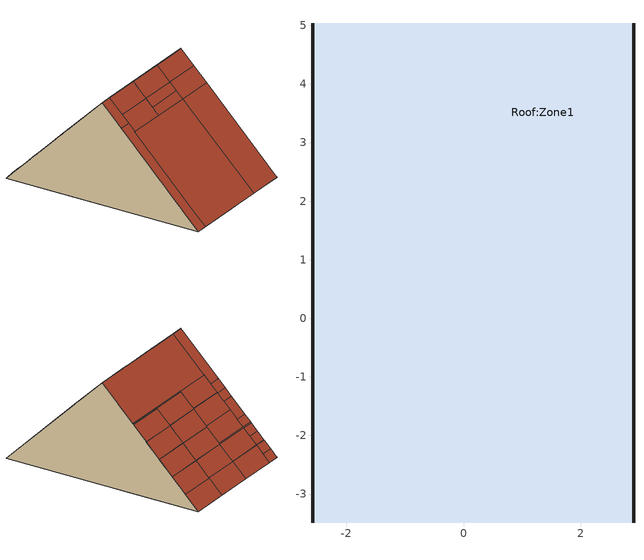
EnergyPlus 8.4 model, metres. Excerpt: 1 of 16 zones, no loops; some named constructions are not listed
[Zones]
Roof:Zone1
 floor to FirstFloor:Stairs2 (Project semi-exposed ceiling_Rev): -1.24,-0.09 -2.58,-0.09 -2.58,0.8 -1.24,0.8 z7; 0.86,0.8 -2.58,0.8 -2.58,2 0.86,2 z7
 floor to FirstFloor:AXC (Project semi-exposed ceiling_Rev): -0.22,-0.09 -1.24,-0.09 -1.24,0.8 -0.22,0.8 z7
 floor to FirstFloor:Bedroom1 (Project semi-exposed ceiling_Rev): 2.91,-3.49 0.87,-3.49 0.87,-0.25 2.91,-0.26 z7; 0.87,-3.49 -0.21,-3.49 -0.22,0.8 0.86,0.8 z7
 floor to FirstFloor:Bathroom (Project semi-exposed ceiling_Rev): 2.91,-0.26 0.87,-0.25 0.86,2 2.91,2 z7
 floor to FirstFloor:CupXD (Project semi-exposed ceiling_Rev): -0.22,-1.76 -2.58,-1.76 -2.58,-0.09 -0.22,-0.09 z7
 floor to FirstFloor:EnSuite (Project semi-exposed ceiling_Rev): -0.21,-3.49 -2.58,-3.49 -2.58,-1.76 -0.22,-1.76 z7
 floor to FirstFloor:Bedroom3 (Project semi-exposed ceiling_Rev): -0.21,2 -2.58,2 -2.58,5.03 -0.21,5.03 z7
 floor to FirstFloor:Bedroom2 (Project semi-exposed ceiling_Rev): 2.91,2 -0.21,2 -0.21,5.03 2.91,5.03 z7
 wall outside (Corby_External Walls): -2.58,5.03,7 -2.58,-3.49,7 -2.58,0.77,11.25; 2.91,-3.49,7 2.91,5.03,7 2.91,0.77,11.25
 roof outside (Corby_Roof): 1.25,0.21,10.68 2.91,0.21,10.68 2.91,0.77,11.25 1.25,0.77,11.25; -0.41,0.21,10.68 1.24,0.21,10.68 1.24,0.77,11.25 -0.41,0.77,11.25; -2.08,0.21,10.69 -0.43,0.21,10.69 -0.43,0.77,11.25 -2.08,0.77,11.25; 1.26,-0.37,10.11 2.91,-0.37,10.11 2.91,0.2,10.68 1.26,0.2,10.68; -2.07,-0.36,10.12 -0.42,-0.36,10.12 -0.42,0.2,10.68 -2.07,0.2,10.68; -0.42,-0.36,10.12 1.26,-0.36,10.12 1.26,-0.08,10.4 -0.42,-0.08,10.4; 1.28,-3.49,7 2.91,-3.49,7 2.91,-0.37,10.11 1.26,-0.37,10.11; -2.07,-3.49,7 1.28,-3.49,7 1.26,-0.36,10.12 -2.07,-0.36,10.12; -2.58,-3.49,7 -2.07,-3.49,7 -2.07,-0.08,10.4 -2.58,-0.08,10.4; -0.41,-0.08,10.4 1.26,-0.08,10.4 1.26,0.21,10.69 1.24,0.21,10.68 -0.41,0.21,10.68; -2.58,-0.08,10.4 -2.08,-0.08,10.4 -2.08,0.77,11.25 -2.58,0.77,11.25; 2.91,5.03,7 1.26,5.03,7 1.26,4.47,7.57 2.91,4.47,7.57; 1.25,5.03,7 -0.4,5.03,7 -0.4,4.46,7.57 1.25,4.46,7.57; -0.41,5.03,7 -2.05,5.03,7 -2.05,4.47,7.57 -0.41,4.47,7.57; 2.91,4.46,7.57 1.26,4.46,7.57 1.26,3.89,8.14 2.91,3.89,8.14; 1.25,4.46,7.57 -0.4,4.46,7.57 -0.4,3.89,8.14 1.25,3.89,8.14; -0.41,4.45,7.58 -2.05,4.45,7.58 -2.05,3.88,8.15 -0.41,3.88,8.15; 2.91,3.88,8.15 1.26,3.88,8.15 1.26,3.31,8.71 2.91,3.31,8.71; 1.25,3.88,8.15 -0.4,3.88,8.15 -0.4,3.32,8.71 1.25,3.32,8.71; 2.91,3.3,8.73 1.26,3.3,8.73 1.26,2.74,9.29 2.91,2.74,9.29; 1.25,3.31,8.72 -0.4,3.31,8.72 -0.4,2.74,9.29 1.25,2.74,9.29; -0.41,3.86,8.17 -2.06,3.86,8.17 -2.06,3.29,8.74 -0.41,3.29,8.74; -0.4,3.29,8.73 -2.06,3.29,8.73 -2.06,2.72,9.3 -0.4,2.72,9.3; 2.91,2.73,9.29 1.26,2.73,9.29 1.26,2.17,9.86 2.91,2.17,9.86; 1.24,2.72,9.31 -0.4,2.72,9.31 -0.4,2.15,9.87 1.24,2.15,9.87; -0.41,2.71,9.32 -2.06,2.71,9.32 -2.06,2.14,9.89 -0.41,2.14,9.89; -2.05,5.03,7 -2.58,5.03,7 -2.58,4.75,7.28 -2.05,4.75,7.28; -2.05,4.45,7.58 -2.58,4.45,7.58 -2.58,4.17,7.87 -2.05,4.17,7.87; -2.05,4.75,7.28 -2.58,4.75,7.28 -2.58,4.46,7.57 -2.05,4.46,7.57; -2.06,3.86,8.17 -2.58,3.86,8.17 -2.58,3.6,8.43 -2.06,3.6,8.43; -0.41,3.88,8.15 -2.58,3.88,8.15 -2.58,3.86,8.17 -0.41,3.86,8.17; -2.05,4.17,7.87 -2.58,4.17,7.87 -2.58,3.88,8.15 -2.05,3.88,8.15; -2.06,3.6,8.43 -2.58,3.6,8.43 -2.58,3.01,9.02 -2.06,3.01,9.02; -2.06,2.74,9.29 -2.58,2.74,9.29 -2.58,2.42,9.6 -2.06,2.42,9.6; -2.06,3.01,9.02 -2.58,3.01,9.02 -2.58,2.74,9.29 -2.06,2.74,9.29; 2.91,2.15,9.87 -0.4,2.15,9.87 -0.4,2.14,9.89 2.91,2.14,9.89; 2.91,2.14,9.89 -2.06,2.14,9.89 -2.06,0.77,11.25 2.91,0.77,11.25; -2.06,2.42,9.6 -2.58,2.42,9.6 -2.58,0.77,11.25 -2.06,0.77,11.25
[Material] Roughness=Rough; Thermal Absorptance=0.9
Name | Thickness {m} | Conductivity {W/m-K} | Density {kg/m3} | Specific Heat {J/kg-K} | Solar Absorptance | Visible Absorptance
Limestone extra hard_0.008 | 0.008 | 2.3 | 2600 | 1000 | 0.6 | 0.6
EPS 50 mm_0.2803 | 0.2803 | 0.04 | 15 | 1300 | 0.6 | 0.6
Cast Concrete (Dense)_0.1 | 0.1 | 1.4 | 2100 | 840 | 0.6 | 0.6
Plywood (Heavyweight)_0.01 | 0.01 | 0.15 | 700 | 1420 | 0.78 | 0.78
MW Glass Wool (rolls)_0.1319 | 0.1319 | 0.04 | 12 | 840 | 0.6 | 0.6
Cast Concrete (Lightweight)_0.1 | 0.1 | 0.38 | 1200 | 1000 | 0.6 | 0.6
Plasterboard_0.013 | 0.013 | 0.25 | 2800 | 896 | 0.5 | 0.5
[Material:NoMass]
17_RVAL_4: Roughness=Rough; Thermal Resistance {m2-K/W}=0.18; Thermal Absorptance=0.9; Solar Absorptance=0.7; Visible Absorptance=0.7
[Construction]
Project semi-exposed ceiling: Plywood (Heavyweight)_0.01, MW Glass Wool (rolls)_0.1319, Cast Concrete (Lightweight)_0.1, 17_RVAL_4, Plasterboard_0.013
[Construction:InternalSource]
EH_Corby_Heated Floor - Internal_Reversed: 1, 1, 2, 0.2, Limestone extra hard_0.008, EPS 50 mm_0.2803, Cast Concrete (Dense)_0.1
[Schedule:Day:Interval]
11: No, 24:00, 0
12: No, 24:00, 1
10000: No, 19:00, 0, 19:30, 1, 24:00, 0
10001: No, 7:00, 0, 8:00, 1, 24:00, 0
10002: No, 8:00, 0, 10:00, 1, 24:00, 0
10010; 10011: No, 10:00, 0, 21:00, 1, 24:00, 0
[Schedule:Day:List]
10003: No, 60, 0, 0, 0, 0, 0, 0, 0, 0, 0.05, 0.05, 0, 0, 0, 0, 0, 0, 0, 0, 0, 0, 0, 0, 0, 0
10004; 10006: No, 60, 0, 0, 0, 0, 0, 0, 0, 0, 0, 0, 0, 0, 0, 0, 0, 0, 0, 0, 0, 0, 0, 0, 0, 0
10005: No, 60, 0, 0, 0, 0, 0, 0, 0, 0.2, 0, 0, 0, 0, 0, 0, 0, 0, 0, 0, 0, 0, 0, 0, 0, 0
10007: No, 60, 0, 0, 0, 0, 0, 0, 0, 0.3, 0, 0, 0, 0, 0, 0, 0, 0, 0, 0, 0, 0.5, 0, 0, 0, 0
10008: No, 60, 0, 0, 0, 0, 0, 0, 0, 0, 0, 0, 0, 0, 0, 0, 0, 0, 0, 0, 0, 1, 0, 0, 0, 0
10012: No, 60, 0, 0, 0, 0, 0, 0, 0, 0, 1, 0, 0, 0, 0, 0, 0, 0, 0, 1, 1, 0, 0, 0, 0, 0
10013: No, 60, 0, 0, 0, 0, 0, 0, 0, 0, 1, 0, 0, 0, 0, 0, 0, 0, 0, 1, 1, 1, 1, 1, 0, 0
10014; 10015: No, 60, 0, 0, 0, 0, 0, 0, 0, 0, 1, 1, 0, 0, 0, 0, 0, 0, 1, 1, 1, 1, 1, 1, 1, 1
10016: No, 60, 0, 0, 0, 0, 0, 0, 0, 0, 0, 0, 0, 0, 0, 0, 0, 0, 0, 0, 0, 0, 0, 0, 1, 1
10017: No, 60, 0, 0, 0, 0, 0, 0, 0, 0, 0.05, 0, 0, 0, 0, 0, 0, 0, 0, 0, 0, 0, 0, 0, 0, 0
[Schedule:Week:Daily]
Dwell_DomKitchen_EH_Corby_Fridge/Freezer_Jun; Dwell_DomKitchen_EH_Corby_Fridge/Freezer_Jul; Dwell_DomKitchen_EH_Corby_Fridge/Freezer_Aug; Dwell_DomKitchen_EH_Corby_Fridge/Freezer_Sep; Dwell_DomKitchen_EH_Corby_Fridge/Freezer_Oct; Dwell_DomKitchen_EH_Corby_Fridge/Freezer_Nov; Dwell_DomKitchen_EH_Corby_Fridge/Freezer_Dec: 12, 12, 12, 12, 12, 12, 12, 12, 12, 11, 12, 12
Dwell_DomKitchen_EH_Corby_Kettle_Jan; Dwell_DomKitchen_EH_Corby_Kettle_Feb; Dwell_DomKitchen_EH_Corby_Kettle_Mar; Dwell_DomKitchen_EH_Corby_Kettle_Apr; Dwell_DomKitchen_EH_Corby_Kettle_May; Dwell_DomKitchen_EH_Corby_Kettle_Jun; Dwell_DomKitchen_EH_Corby_Kettle_Jul; Dwell_DomKitchen_EH_Corby_Kettle_Aug; Dwell_DomKitchen_EH_Corby_Kettle_Sep; Dwell_DomKitchen_EH_Corby_Kettle_Oct; Dwell_DomKitchen_EH_Corby_Kettle_Nov; Dwell_DomKitchen_EH_Corby_Kettle_Dec: 10002, 10001, 10001, 10001, 10001, 10001, 10002, 10002, 10001, 11, 10001, 10001
Dwell_DomKitchen_EH_Corby_Toaster_Jan; Dwell_DomKitchen_EH_Corby_Toaster_Feb; Dwell_DomKitchen_EH_Corby_Toaster_Mar; Dwell_DomKitchen_EH_Corby_Toaster_Apr; Dwell_DomKitchen_EH_Corby_Toaster_May; Dwell_DomKitchen_EH_Corby_Toaster_Jun; Dwell_DomKitchen_EH_Corby_Toaster_Jul; Dwell_DomKitchen_EH_Corby_Toaster_Aug; Dwell_DomKitchen_EH_Corby_Toaster_Sep; Dwell_DomKitchen_EH_Corby_Toaster_Oct; Dwell_DomKitchen_EH_Corby_Toaster_Nov; Dwell_DomKitchen_EH_Corby_Toaster_Dec: 10003, 10004, 10004, 10004, 10004, 10004, 10003, 10003, 10004, 11, 10004, 10004
Dwell_DomKitchen_EH_Corby_Microwave_Jan; Dwell_DomKitchen_EH_Corby_Microwave_Feb; Dwell_DomKitchen_EH_Corby_Microwave_Mar; Dwell_DomKitchen_EH_Corby_Microwave_Apr; Dwell_DomKitchen_EH_Corby_Microwave_May; Dwell_DomKitchen_EH_Corby_Microwave_Jun; Dwell_DomKitchen_EH_Corby_Microwave_Jul; Dwell_DomKitchen_EH_Corby_Microwave_Aug; Dwell_DomKitchen_EH_Corby_Microwave_Sep; Dwell_DomKitchen_EH_Corby_Microwave_Oct; Dwell_DomKitchen_EH_Corby_Microwave_Nov; Dwell_DomKitchen_EH_Corby_Microwave_Dec: 10006, 10005, 10005, 10005, 10005, 10005, 10006, 10006, 10005, 11, 10005, 10005
Dwell_DomKitchen_EH_Corby_WashingMachine_Jan; Dwell_DomKitchen_EH_Corby_WashingMachine_Feb; Dwell_DomKitchen_EH_Corby_WashingMachine_Mar; Dwell_DomKitchen_EH_Corby_WashingMachine_Apr; Dwell_DomKitchen_EH_Corby_WashingMachine_May; Dwell_DomKitchen_EH_Corby_WashingMachine_Jun; Dwell_DomKitchen_EH_Corby_WashingMachine_Jul; Dwell_DomKitchen_EH_Corby_WashingMachine_Aug; Dwell_DomKitchen_EH_Corby_WashingMachine_Sep; Dwell_DomKitchen_EH_Corby_WashingMachine_Oct; Dwell_DomKitchen_EH_Corby_WashingMachine_Nov; Dwell_DomKitchen_EH_Corby_WashingMachine_Dec; Dwell_DomBed3_EH_Corby_Printer_Jan; Dwell_DomBed3_EH_Corby_Printer_Feb; Dwell_DomBed3_EH_Corby_Printer_Mar; Dwell_DomBed3_EH_Corby_Printer_Apr; Dwell_DomBed3_EH_Corby_Printer_May; Dwell_DomBed3_EH_Corby_Printer_Jun; Dwell_DomBed3_EH_Corby_Printer_Jul; Dwell_DomBed3_EH_Corby_Printer_Aug; Dwell_DomBed3_EH_Corby_Printer_Sep; Dwell_DomBed3_EH_Corby_Printer_Oct; Dwell_DomBed3_EH_Corby_Printer_Nov; Dwell_DomBed3_EH_Corby_Printer_Dec: 11, 11, 11, 11, 11, 11, 11, 11, 11, 11, 11, 11
Dwell_DomKitchen_EH_Corby_Hob_Jan; Dwell_DomKitchen_EH_Corby_Hob_Feb; Dwell_DomKitchen_EH_Corby_Hob_Mar; Dwell_DomKitchen_EH_Corby_Hob_Apr; Dwell_DomKitchen_EH_Corby_Hob_May; Dwell_DomKitchen_EH_Corby_Hob_Jun; Dwell_DomKitchen_EH_Corby_Hob_Jul; Dwell_DomKitchen_EH_Corby_Hob_Aug; Dwell_DomKitchen_EH_Corby_Hob_Sep; Dwell_DomKitchen_EH_Corby_Hob_Oct; Dwell_DomKitchen_EH_Corby_Hob_Nov; Dwell_DomKitchen_EH_Corby_Hob_Dec: 10008, 10007, 10007, 10007, 10007, 10007, 10008, 10008, 10007, 11, 10007, 10007
Dwell_DomBed3_EH_Corby_EnergySaver_Jan; Dwell_DomBed3_EH_Corby_EnergySaver_Feb; Dwell_DomBed3_EH_Corby_EnergySaver_Mar; Dwell_DomBed3_EH_Corby_EnergySaver_Apr; Dwell_DomBed3_EH_Corby_EnergySaver_May; Dwell_DomBed3_EH_Corby_EnergySaver_Jun; Dwell_DomBed3_EH_Corby_EnergySaver_Jul; Dwell_DomBed3_EH_Corby_EnergySaver_Aug; Dwell_DomBed3_EH_Corby_EnergySaver_Sep; Dwell_DomBed3_EH_Corby_EnergySaver_Oct; Dwell_DomBed3_EH_Corby_EnergySaver_Nov; Dwell_DomBed3_EH_Corby_EnergySaver_Dec: 10010, 11, 11, 11, 11, 11, 10010, 10010, 11, 11, 11, 11
Dwell_DomBed3_EH_Corby_Monitor_Jan; Dwell_DomBed3_EH_Corby_Monitor_Feb; Dwell_DomBed3_EH_Corby_Monitor_Mar; Dwell_DomBed3_EH_Corby_Monitor_Apr; Dwell_DomBed3_EH_Corby_Monitor_May; Dwell_DomBed3_EH_Corby_Monitor_Jun; Dwell_DomBed3_EH_Corby_Monitor_Jul; Dwell_DomBed3_EH_Corby_Monitor_Aug; Dwell_DomBed3_EH_Corby_Monitor_Sep; Dwell_DomBed3_EH_Corby_Monitor_Oct; Dwell_DomBed3_EH_Corby_Monitor_Nov; Dwell_DomBed3_EH_Corby_Monitor_Dec: 10011, 11, 11, 11, 11, 11, 10011, 10011, 11, 11, 11, 11
Dwell_DomLounge_EH_Corby_Laptop_Jan; Dwell_DomLounge_EH_Corby_Laptop_Feb; Dwell_DomLounge_EH_Corby_Laptop_Mar; Dwell_DomLounge_EH_Corby_Laptop_Apr; Dwell_DomLounge_EH_Corby_Laptop_May; Dwell_DomLounge_EH_Corby_Laptop_Jun; Dwell_DomLounge_EH_Corby_Laptop_Jul; Dwell_DomLounge_EH_Corby_Laptop_Aug; Dwell_DomLounge_EH_Corby_Laptop_Sep; Dwell_DomLounge_EH_Corby_Laptop_Oct; Dwell_DomLounge_EH_Corby_Laptop_Nov; Dwell_DomLounge_EH_Corby_Laptop_Dec: 10015, 10012, 10012, 10012, 10012, 10012, 10015, 10015, 10012, 11, 10012, 10012
Dwell_DomLounge_EH_Corby_TV_Jan; Dwell_DomLounge_EH_Corby_TV_Feb; Dwell_DomLounge_EH_Corby_TV_Mar; Dwell_DomLounge_EH_Corby_TV_Apr; Dwell_DomLounge_EH_Corby_TV_May; Dwell_DomLounge_EH_Corby_TV_Jun; Dwell_DomLounge_EH_Corby_TV_Jul; Dwell_DomLounge_EH_Corby_TV_Aug; Dwell_DomLounge_EH_Corby_TV_Sep; Dwell_DomLounge_EH_Corby_TV_Oct; Dwell_DomLounge_EH_Corby_TV_Nov; Dwell_DomLounge_EH_Corby_TV_Dec: 10014, 10013, 10013, 10013, 10013, 10013, 10014, 10014, 10013, 11, 10013, 10013
Dwell_DomLounge_EH_Corby_DVD_Jan; Dwell_DomLounge_EH_Corby_DVD_Feb; Dwell_DomLounge_EH_Corby_DVD_Mar; Dwell_DomLounge_EH_Corby_DVD_Apr; Dwell_DomLounge_EH_Corby_DVD_May; Dwell_DomLounge_EH_Corby_DVD_Jun; Dwell_DomLounge_EH_Corby_DVD_Jul; Dwell_DomLounge_EH_Corby_DVD_Aug; Dwell_DomLounge_EH_Corby_DVD_Sep; Dwell_DomLounge_EH_Corby_DVD_Oct; Dwell_DomLounge_EH_Corby_DVD_Nov; Dwell_DomLounge_EH_Corby_DVD_Dec: 10016, 11, 11, 11, 11, 11, 10016, 10016, 11, 11, 11, 11
Dwell_DomBed1_EH_Corby_Hairdryer_Jan; Dwell_DomBed1_EH_Corby_Hairdryer_Feb; Dwell_DomBed1_EH_Corby_Hairdryer_Mar; Dwell_DomBed1_EH_Corby_Hairdryer_Apr; Dwell_DomBed1_EH_Corby_Hairdryer_May; Dwell_DomBed1_EH_Corby_Hairdryer_Jun; Dwell_DomBed1_EH_Corby_Hairdryer_Jul; Dwell_DomBed1_EH_Corby_Hairdryer_Aug; Dwell_DomBed1_EH_Corby_Hairdryer_Sep; Dwell_DomBed1_EH_Corby_Hairdryer_Oct; Dwell_DomBed1_EH_Corby_Hairdryer_Nov; Dwell_DomBed1_EH_Corby_Hairdryer_Dec: 11, 10017, 10017, 10017, 10017, 10017, 11, 11, 10017, 11, 10017, 10017
[Schedule:Compact]
20002: Through: 12/31, For: Weekdays Weekends SummerDesignDays, Until: 24:00, 0, For: WinterDesignDays, Until: 24:00, 0, For: AllOtherDays, Until: 24:00, 0
20003: Through: 12/31, For: Weekdays Weekends SummerDesignDays, Until: 24:00, 24, For: WinterDesignDays, Until: 24:00, 0, For: AllOtherDays, Until: 24:00, 24
[AirflowNetwork:SimulationControl]
VENT: AirflowNetwork Control=MultizoneWithoutDistribution; Wind Pressure Coefficient Type=Input; AirflowNetwork Wind Pressure Coefficient Array=Cp Data; Height Selection for Local Wind Pressure Calculation=OpeningHeight; Building Type=LowRise; Maximum Number of Iterations=500; Initialization Type=ZeroNodePressures; Relative Airflow Convergence Tolerance=0.0001; Absolute Airflow Convergence Tolerance {kg/s}=0.000001; Convergence Acceleration Limit=-0.5; Azimuth Angle of Long Axis of Building {deg}=0; Ratio of Building Width Along Short Axis to Width Along Long Axis=1
[AirflowNetwork:MultiZone:Zone]
Roof:Zone1: Ventilation Control Mode=Temperature; Ventilation Control Zone Temperature Setpoint Schedule=20003; Venting Availability Schedule=20002
[AirflowNetwork:MultiZone:Surface] Window/Door Opening Factor, or Crack Factor=1
Name | Leakage Component
Roof:Zone1_Wall_0_0_0 | Roof:Zone1_Wall_0_0_0
Roof:Zone1_Roof_2_0_0 | Roof:Zone1_Roof_2_0_0
Roof:Zone1_Roof_2_1_0 | Roof:Zone1_Roof_2_1_0
Roof:Zone1_Roof_2_2_0 | Roof:Zone1_Roof_2_2_0
Roof:Zone1_Roof_2_3_0 | Roof:Zone1_Roof_2_3_0
Roof:Zone1_Roof_2_4_0 | Roof:Zone1_Roof_2_4_0
Roof:Zone1_Roof_2_5_0 | Roof:Zone1_Roof_2_5_0
Roof:Zone1_Roof_2_5_1 | Roof:Zone1_Roof_2_5_1
Roof:Zone1_Roof_2_5_2 | Roof:Zone1_Roof_2_5_2
Roof:Zone1_Roof_2_5_3 | Roof:Zone1_Roof_2_5_3
Roof:Zone1_Roof_2_5_6 | Roof:Zone1_Roof_2_5_6
Roof:Zone1_Roof_2_5_7 | Roof:Zone1_Roof_2_5_7
Roof:Zone1_Roof_3_0_0 | Roof:Zone1_Roof_3_0_0
Roof:Zone1_Roof_3_1_0 | Roof:Zone1_Roof_3_1_0
Roof:Zone1_Roof_3_2_0 | Roof:Zone1_Roof_3_2_0
Roof:Zone1_Roof_3_3_0 | Roof:Zone1_Roof_3_3_0
Roof:Zone1_Roof_3_4_0 | Roof:Zone1_Roof_3_4_0
Roof:Zone1_Roof_3_5_0 | Roof:Zone1_Roof_3_5_0
Roof:Zone1_Roof_3_6_0 | Roof:Zone1_Roof_3_6_0
Roof:Zone1_Roof_3_7_0 | Roof:Zone1_Roof_3_7_0
Roof:Zone1_Roof_3_8_0 | Roof:Zone1_Roof_3_8_0
Roof:Zone1_Roof_3_9_0 | Roof:Zone1_Roof_3_9_0
Roof:Zone1_Roof_3_10_0 | Roof:Zone1_Roof_3_10_0
Roof:Zone1_Roof_3_11_0 | Roof:Zone1_Roof_3_11_0
Roof:Zone1_Roof_3_12_0 | Roof:Zone1_Roof_3_12_0
Roof:Zone1_Roof_3_13_0 | Roof:Zone1_Roof_3_13_0
Roof:Zone1_Roof_3_14_0 | Roof:Zone1_Roof_3_14_0
Roof:Zone1_Roof_3_15_0 | Roof:Zone1_Roof_3_15_0
Roof:Zone1_Roof_3_15_2 | Roof:Zone1_Roof_3_15_2
Roof:Zone1_Roof_3_15_5 | Roof:Zone1_Roof_3_15_5
Roof:Zone1_Roof_3_15_6 | Roof:Zone1_Roof_3_15_6
Roof:Zone1_Roof_3_15_8 | Roof:Zone1_Roof_3_15_8
Roof:Zone1_Roof_3_15_9 | Roof:Zone1_Roof_3_15_9
Roof:Zone1_Roof_3_15_13 | Roof:Zone1_Roof_3_15_13
Roof:Zone1_Roof_3_15_14 | Roof:Zone1_Roof_3_15_14
Roof:Zone1_Roof_3_15_20 | Roof:Zone1_Roof_3_15_20
Roof:Zone1_Roof_3_15_21 | Roof:Zone1_Roof_3_15_21
Roof:Zone1_Wall_4_0_0 | Roof:Zone1_Wall_4_0_0
[AirflowNetwork:MultiZone:ReferenceCrackConditions]
Reference Crack Conditions: Reference Temperature {C}=20; Reference Barometric Pressure {Pa}=101320; Reference Humidity Ratio {kgWater/kgDryAir}=0.005
[AirflowNetwork:MultiZone:Surface:Crack] Reference Crack Conditions=Reference Crack Conditions
Name | Air Mass Flow Coefficient at Reference Conditions {kg/s} | Air Mass Flow Exponent
DefaultCrack | 1e-11 | 0.66
Roof:Zone1_Wall_0_0_0; Roof:Zone1_Wall_4_0_0 | 0.0018102 | 0.7
Roof:Zone1_Roof_2_0_0; Roof:Zone1_Roof_3_1_0 | 0.0001323 | 0.7
Roof:Zone1_Roof_2_1_0; Roof:Zone1_Roof_3_14_0 | 0.0001321 | 0.7
Roof:Zone1_Roof_2_2_0; Roof:Zone1_Roof_3_7_0 | 0.0001318 | 0.7
Roof:Zone1_Roof_2_3_0; Roof:Zone1_Roof_3_2_0 | 0.0001319 | 0.7
Roof:Zone1_Roof_2_4_0; Roof:Zone1_Roof_3_6_0 | 0.0001324 | 0.7
Roof:Zone1_Roof_2_5_0 | 6.72e-05 | 0.7
Roof:Zone1_Roof_2_5_1 | 0.0007212 | 0.7
Roof:Zone1_Roof_2_5_2 | 0.0014756 | 0.7
Roof:Zone1_Roof_2_5_3 | 0.0002435 | 0.7
Roof:Zone1_Roof_2_5_6 | 6.76e-05 | 0.7
Roof:Zone1_Roof_2_5_7 | 6.07e-05 | 0.7
Roof:Zone1_Roof_3_0_0; Roof:Zone1_Roof_3_9_0 | 0.0001322 | 0.7
Roof:Zone1_Roof_3_3_0 | 0.0001333 | 0.7
Roof:Zone1_Roof_3_4_0 | 0.0001326 | 0.7
Roof:Zone1_Roof_3_5_0 | 0.0001309 | 0.7
Roof:Zone1_Roof_3_8_0 | 0.0001325 | 0.7
Roof:Zone1_Roof_3_10_0 | 0.0001331 | 0.7
Roof:Zone1_Roof_3_11_0 | 0.0001338 | 0.7
Roof:Zone1_Roof_3_12_0; Roof:Zone1_Roof_3_13_0 | 0.0001313 | 0.7
Roof:Zone1_Roof_3_15_0 | 2.12e-05 | 0.7
Roof:Zone1_Roof_3_15_2 | 0.000021 | 0.7
Roof:Zone1_Roof_3_15_5 | 2.17e-05 | 0.7
Roof:Zone1_Roof_3_15_6 | 1.91e-05 | 0.7
Roof:Zone1_Roof_3_15_8 | 2.11e-05 | 0.7
Roof:Zone1_Roof_3_15_9 | 4.31e-05 | 0.7
Roof:Zone1_Roof_3_15_13 | 2.32e-05 | 0.7
Roof:Zone1_Roof_3_15_14 | 2.01e-05 | 0.7
Roof:Zone1_Roof_3_15_20 | 0.000959 | 0.7
Roof:Zone1_Roof_3_15_21 | 0.0001211 | 0.7
[AirflowNetwork:MultiZone:ExternalNode]
Name | External Node Height {m} | Wind Pressure Coefficient Values Object
Roof:Zone1_Wall_0_0_0 | 12.63 | Roof:Zone1_Wall_0_0_0
Roof:Zone1_Roof_2_0_0 | 14.62 | Roof:Zone1_Roof_2_0_0
Roof:Zone1_Roof_2_1_0 | 14.62 | Roof:Zone1_Roof_2_1_0
Roof:Zone1_Roof_2_2_0 | 14.62 | Roof:Zone1_Roof_2_2_0
Roof:Zone1_Roof_2_3_0 | 13.86 | Roof:Zone1_Roof_2_3_0
Roof:Zone1_Roof_2_4_0 | 13.86 | Roof:Zone1_Roof_2_4_0
Roof:Zone1_Roof_2_5_0 | 13.68 | Roof:Zone1_Roof_2_5_0
Roof:Zone1_Roof_2_5_1 | 11.41 | Roof:Zone1_Roof_2_5_1
Roof:Zone1_Roof_2_5_2 | 11.41 | Roof:Zone1_Roof_2_5_2
Roof:Zone1_Roof_2_5_3 | 11.6 | Roof:Zone1_Roof_2_5_3
Roof:Zone1_Roof_2_5_6 | 13.21 | Roof:Zone1_Roof_2_5_6
Roof:Zone1_Roof_2_5_7 | 14.43 | Roof:Zone1_Roof_2_5_7
Roof:Zone1_Roof_3_0_0 | 9.71 | Roof:Zone1_Roof_3_0_0
Roof:Zone1_Roof_3_1_0 | 9.71 | Roof:Zone1_Roof_3_1_0
Roof:Zone1_Roof_3_2_0 | 9.71 | Roof:Zone1_Roof_3_2_0
Roof:Zone1_Roof_3_3_0 | 10.47 | Roof:Zone1_Roof_3_3_0
Roof:Zone1_Roof_3_4_0 | 10.48 | Roof:Zone1_Roof_3_4_0
Roof:Zone1_Roof_3_5_0 | 10.49 | Roof:Zone1_Roof_3_5_0
Roof:Zone1_Roof_3_6_0 | 11.24 | Roof:Zone1_Roof_3_6_0
Roof:Zone1_Roof_3_7_0 | 11.24 | Roof:Zone1_Roof_3_7_0
Roof:Zone1_Roof_3_8_0 | 12.01 | Roof:Zone1_Roof_3_8_0
Roof:Zone1_Roof_3_9_0 | 12.01 | Roof:Zone1_Roof_3_9_0
Roof:Zone1_Roof_3_10_0 | 11.27 | Roof:Zone1_Roof_3_10_0
Roof:Zone1_Roof_3_11_0 | 12.03 | Roof:Zone1_Roof_3_11_0
Roof:Zone1_Roof_3_12_0 | 12.77 | Roof:Zone1_Roof_3_12_0
Roof:Zone1_Roof_3_13_0 | 12.79 | Roof:Zone1_Roof_3_13_0
Roof:Zone1_Roof_3_14_0 | 12.8 | Roof:Zone1_Roof_3_14_0
Roof:Zone1_Roof_3_15_0 | 9.52 | Roof:Zone1_Roof_3_15_0
Roof:Zone1_Roof_3_15_2 | 10.3 | Roof:Zone1_Roof_3_15_2
Roof:Zone1_Roof_3_15_5 | 9.9 | Roof:Zone1_Roof_3_15_5
Roof:Zone1_Roof_3_15_6 | 11.07 | Roof:Zone1_Roof_3_15_6
Roof:Zone1_Roof_3_15_8 | 10.68 | Roof:Zone1_Roof_3_15_8
Roof:Zone1_Roof_3_15_9 | 11.63 | Roof:Zone1_Roof_3_15_9
Roof:Zone1_Roof_3_15_13 | 12.59 | Roof:Zone1_Roof_3_15_13
Roof:Zone1_Roof_3_15_14 | 12.2 | Roof:Zone1_Roof_3_15_14
Roof:Zone1_Roof_3_15_20 | 14.09 | Roof:Zone1_Roof_3_15_20
Roof:Zone1_Roof_3_15_21 | 13.9 | Roof:Zone1_Roof_3_15_21
Roof:Zone1_Wall_4_0_0 | 12.62 | Roof:Zone1_Wall_4_0_0
[AirflowNetwork:MultiZone:WindPressureCoefficientArray]
Cp Data: Wind Direction 1 {deg}=0; Wind Direction 2 {deg}=45; Wind Direction 3 {deg}=90; Wind Direction 4 {deg}=135; Wind Direction 5 {deg}=180; Wind Direction 6 {deg}=225; Wind Direction 7 {deg}=270; Wind Direction 8 {deg}=315
[AirflowNetwork:MultiZone:WindPressureCoefficientValues] AirflowNetwork:MultiZone:WindPressureCoefficientArray=Cp Data
Name | Wind Pressure Coefficient Value 1 | Wind Pressure Coefficient Value 2 | Wind Pressure Coefficient Value 3 | Wind Pressure Coefficient Value 4 | Wind Pressure Coefficient Value 5 | Wind Pressure Coefficient Value 6 | Wind Pressure Coefficient Value 7 | Wind Pressure Coefficient Value 8
Roof:Zone1_Wall_0_0_0 | -.35 | -.3 | 0.1 | 0.4 | 0.1 | -.3 | -.35 | -.2
Roof:Zone1_Roof_2_0_0; Roof:Zone1_Roof_2_1_0; Roof:Zone1_Roof_2_2_0; Roof:Zone1_Roof_2_3_0; Roof:Zone1_Roof_2_4_0; Roof:Zone1_Roof_2_5_0; Roof:Zone1_Roof_2_5_1; Roof:Zone1_Roof_2_5_2; Roof:Zone1_Roof_2_5_3; Roof:Zone1_Roof_2_5_6; Roof:Zone1_Roof_2_5_7 | -.5 | 0.3 | -.5 | -.6 | -.5 | -.5 | -.5 | -.6
Roof:Zone1_Roof_3_0_0; Roof:Zone1_Roof_3_1_0; Roof:Zone1_Roof_3_2_0; Roof:Zone1_Roof_3_3_0; Roof:Zone1_Roof_3_4_0; Roof:Zone1_Roof_3_5_0; Roof:Zone1_Roof_3_6_0; Roof:Zone1_Roof_3_7_0; Roof:Zone1_Roof_3_8_0; Roof:Zone1_Roof_3_9_0; Roof:Zone1_Roof_3_10_0; Roof:Zone1_Roof_3_11_0; Roof:Zone1_Roof_3_12_0; Roof:Zone1_Roof_3_13_0; Roof:Zone1_Roof_3_14_0; Roof:Zone1_Roof_3_15_0; Roof:Zone1_Roof_3_15_2; Roof:Zone1_Roof_3_15_5; Roof:Zone1_Roof_3_15_6; Roof:Zone1_Roof_3_15_8; Roof:Zone1_Roof_3_15_9; Roof:Zone1_Roof_3_15_13; Roof:Zone1_Roof_3_15_14; Roof:Zone1_Roof_3_15_20; Roof:Zone1_Roof_3_15_21 | -.5 | -.5 | -.5 | -.6 | -.5 | 0.3 | -.5 | -.6
Roof:Zone1_Wall_4_0_0 | 0.1 | -.3 | -.35 | -.2 | -.35 | -.3 | 0.1 | 0.4
